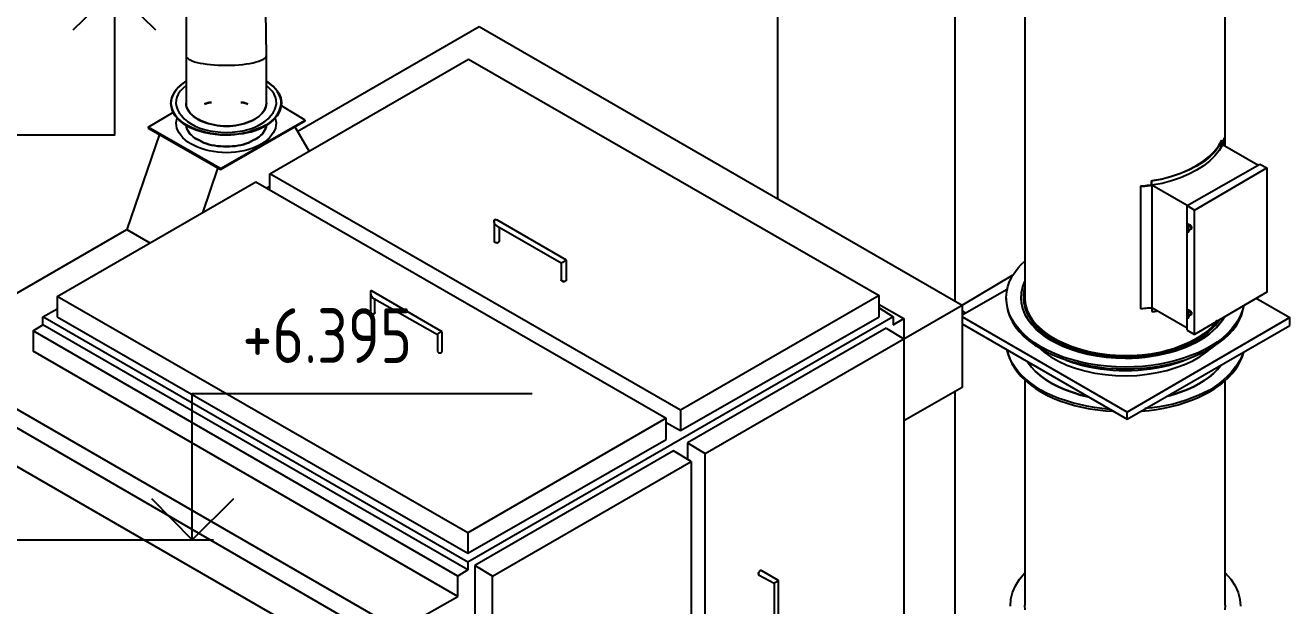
# Model space of a CAD drawing. Header units: metres. Extents: x 20 to 415, y 5 to 292.
# Drawn here: x 231.01 to 255.01, y 164.18 to 175.21 of the extents above; entities that cross this region are included whole.
import ezdxf

# ---------------------------------------------------------------- set-up
doc = ezdxf.new("R2010")
doc.units = ezdxf.units.M
for name, color, linetype in [('АРМАТУРА', 8, 'Continuous'), ('ВОЗДУХОВОДЫ', 7, 'Continuous'), ('ОБОЗНАЧЕНИЯ', 7, 'Continuous'), ('ОБОРУДОВАНИЕ', 8, 'Continuous')]:
    doc.layers.add(name, color=color, linetype=linetype)
doc.styles.add('GOST', font='isocpeur.ttf')

msp = doc.modelspace()

# ---------------------------------------------------------------- linework, layer by layer
at = {"layer": 'АРМАТУРА'}
for points in [[(253.739, 172.943), (253.744, 172.958), (253.749, 172.971), (253.754, 172.985), (253.758, 172.997), (253.762, 173.01), (253.766, 173.023), (253.769, 173.035), (253.771, 173.049), (253.772, 173.062), (253.773, 173.077)], [(253.773, 172.926), (253.773, 173.077)], [(252.382, 172.256), (252.573, 172.292), (252.756, 172.339), (252.928, 172.397), (253.088, 172.464), (253.234, 172.541), (253.366, 172.625), (253.482, 172.717), (253.582, 172.815), (253.662, 172.918), (253.722, 173.027)], [(253.739, 173.027), (253.675, 172.914), (253.592, 172.808), (253.492, 172.709), (253.376, 172.618), (253.245, 172.534), (253.1, 172.46), (252.941, 172.394), (252.771, 172.337), (252.59, 172.291), (252.398, 172.256)], [(253.739, 172.943), (253.675, 172.834), (253.592, 172.731), (253.492, 172.633), (253.376, 172.541), (253.245, 172.457), (253.1, 172.381), (252.941, 172.313), (252.771, 172.255), (252.59, 172.208), (252.398, 172.172)], [(253.722, 172.943), (253.727, 172.958), (253.733, 172.971), (253.738, 172.984), (253.743, 172.996), (253.748, 173.008), (253.753, 173.019), (253.758, 173.03), (253.763, 173.04), (253.768, 173.05), (253.773, 173.06)], [(253.739, 172.943), (253.739, 173.027)], [(254.41, 172.557), (253.739, 172.943)], [(253.069, 171.786), (254.443, 172.574)], [(253.203, 171.703), (254.577, 172.507)], [(254.443, 172.574), (254.577, 172.507)], [(254.577, 172.507), (254.577, 170.144)], [(252.398, 172.172), (252.374, 172.167), (252.35, 172.164), (252.327, 172.161), (252.305, 172.159), (252.283, 172.157), (252.262, 172.156), (252.241, 172.156), (252.221, 172.155), (252.2, 172.155), (252.18, 172.155)], [(252.18, 172.155), (252.18, 169.825)], [(252.382, 172.172), (252.366, 172.171), (252.349, 172.17), (252.332, 172.168), (252.314, 172.166), (252.296, 172.164), (252.277, 172.161), (252.257, 172.159), (252.237, 172.157), (252.217, 172.156), (252.197, 172.155)], [(252.382, 172.256), (252.382, 172.172)], [(252.398, 172.172), (252.398, 172.256)], [(252.398, 172.172), (252.398, 169.842)], [(253.069, 171.786), (252.398, 172.172)], [(253.069, 169.423), (253.069, 171.786)], [(253.069, 171.786), (253.203, 171.703)], [(253.203, 169.339), (253.203, 171.703)], [(253.086, 171.434), (253.069, 171.401)], [(253.069, 171.401), (253.102, 171.384)], [(253.136, 171.401), (253.086, 171.434)], [(253.086, 171.401), (253.086, 171.401), (253.086, 171.401)], [(253.102, 171.334), (253.098, 171.339), (253.094, 171.344), (253.091, 171.349), (253.089, 171.353), (253.088, 171.357), (253.087, 171.36), (253.086, 171.363), (253.086, 171.365), (253.086, 171.367), (253.086, 171.367), (253.086, 171.372), (253.086, 171.377), (253.086, 171.382), (253.086, 171.386), (253.086, 171.39), (253.086, 171.394), (253.086, 171.397), (253.086, 171.399), (253.086, 171.4), (253.086, 171.401)], [(253.102, 171.401), (253.107, 171.396), (253.112, 171.391), (253.117, 171.386), (253.121, 171.382), (253.125, 171.378), (253.129, 171.374), (253.132, 171.371), (253.134, 171.369), (253.135, 171.368), (253.136, 171.367), (253.136, 171.362), (253.136, 171.357), (253.135, 171.353), (253.135, 171.348), (253.134, 171.344), (253.132, 171.341), (253.13, 171.338), (253.127, 171.336), (253.124, 171.334), (253.119, 171.334)], [(253.136, 171.401), (253.102, 171.401)], [(253.136, 171.418), (253.119, 171.418)], [(253.153, 171.351), (253.153, 171.351), (253.153, 171.352), (253.153, 171.355), (253.153, 171.358), (253.153, 171.361), (253.153, 171.365), (253.153, 171.369), (253.153, 171.374), (253.153, 171.379), (253.153, 171.384), (253.152, 171.385), (253.151, 171.386), (253.149, 171.388), (253.147, 171.391), (253.144, 171.395), (253.142, 171.399), (253.14, 171.403), (253.138, 171.408), (253.136, 171.413), (253.136, 171.418)], [(253.102, 171.351), (253.069, 171.284)], [(253.102, 171.334), (253.069, 171.284)], [(253.086, 171.267), (253.119, 171.334)], [(253.119, 171.334), (253.102, 171.334)], [(253.119, 171.334), (253.153, 171.351)], [(254.577, 170.144), (253.203, 169.339)], [(252.398, 169.842), (252.374, 169.841), (252.35, 169.84), (252.327, 169.838), (252.305, 169.836), (252.283, 169.834), (252.262, 169.831), (252.241, 169.829), (252.221, 169.827), (252.2, 169.826), (252.18, 169.825)], [(252.398, 169.842), (252.398, 169.775)], [(253.069, 169.456), (252.398, 169.842)], [(252.398, 169.775), (252.408, 169.775), (252.418, 169.775), (252.428, 169.775), (252.439, 169.776), (252.449, 169.777), (252.459, 169.779), (252.469, 169.781), (252.479, 169.783), (252.489, 169.787), (252.499, 169.792)], [(253.086, 169.808), (253.069, 169.775)], [(253.086, 169.808), (253.069, 169.775)], [(253.069, 169.775), (253.102, 169.758)], [(253.102, 169.708), (253.069, 169.641)], [(253.102, 169.708), (253.069, 169.658)], [(253.136, 169.775), (253.086, 169.808)], [(253.102, 169.708), (253.098, 169.712), (253.094, 169.716), (253.091, 169.719), (253.089, 169.722), (253.088, 169.725), (253.087, 169.727), (253.086, 169.73), (253.086, 169.733), (253.086, 169.737), (253.086, 169.741), (253.086, 169.746), (253.086, 169.75), (253.086, 169.753), (253.086, 169.756), (253.086, 169.758), (253.086, 169.761), (253.086, 169.764), (253.086, 169.767), (253.086, 169.77), (253.086, 169.775)], [(253.086, 169.775), (253.086, 169.775), (253.086, 169.775)], [(253.086, 169.641), (253.119, 169.708)], [(253.102, 169.758), (253.136, 169.775)], [(253.102, 169.758), (253.107, 169.758), (253.112, 169.756), (253.117, 169.754), (253.121, 169.751), (253.125, 169.748), (253.129, 169.744), (253.132, 169.739), (253.134, 169.735), (253.135, 169.73), (253.136, 169.725), (253.136, 169.724), (253.136, 169.723), (253.135, 169.721), (253.135, 169.719), (253.134, 169.716), (253.132, 169.714), (253.13, 169.712), (253.127, 169.71), (253.124, 169.708), (253.119, 169.708)], [(253.119, 169.708), (253.102, 169.708)], [(253.153, 169.725), (253.153, 169.725), (253.153, 169.726), (253.153, 169.729), (253.153, 169.732), (253.153, 169.735), (253.153, 169.739), (253.153, 169.744), (253.153, 169.748), (253.153, 169.753), (253.153, 169.758), (253.152, 169.759), (253.151, 169.76), (253.149, 169.762), (253.146, 169.764), (253.142, 169.767), (253.138, 169.769), (253.134, 169.771), (253.129, 169.773), (253.124, 169.774), (253.119, 169.775)], [(253.119, 169.708), (253.153, 169.725)], [(253.069, 169.423), (253.203, 169.339)]]:
    msp.add_lwpolyline(points, dxfattribs=at)
at = {"layer": 'ВОЗДУХОВОДЫ'}
for points in [[(249.985, 178.391), (249.985, 170.026)], [(245.291, 176.848), (245.291, 171.92)], [(248.66, 169.976), (248.66, 176.848)], [(234.061, 175.86), (234.061, 174.636)], [(235.586, 174.636), (235.569, 175.893)], [(253.79, 172.909), (253.79, 175.91)], [(234.061, 174.636), (234.061, 174.116)], [(234.061, 174.636), (234.062, 174.626), (234.067, 174.616), (234.073, 174.606), (234.083, 174.596), (234.094, 174.586), (234.108, 174.576), (234.123, 174.565), (234.14, 174.555), (234.159, 174.545), (234.178, 174.535), (234.222, 174.521), (234.272, 174.507), (234.328, 174.495), (234.389, 174.484), (234.455, 174.475), (234.525, 174.467), (234.598, 174.46), (234.674, 174.455), (234.752, 174.453), (234.832, 174.452), (234.912, 174.453), (234.99, 174.456), (235.066, 174.461), (235.139, 174.468), (235.209, 174.477), (235.275, 174.488), (235.336, 174.501), (235.392, 174.516), (235.442, 174.533), (235.486, 174.552)], [(235.486, 174.552), (235.501, 174.558), (235.515, 174.564), (235.529, 174.571), (235.543, 174.579), (235.555, 174.588), (235.565, 174.597), (235.574, 174.606), (235.581, 174.616), (235.585, 174.626), (235.586, 174.636)], [(235.586, 174.116), (235.586, 174.636)], [(234.061, 174.15), (234.008, 174.114), (233.96, 174.076), (233.918, 174.036), (233.881, 173.995), (233.849, 173.953), (233.823, 173.91), (233.803, 173.866), (233.788, 173.821), (233.779, 173.776), (233.776, 173.731)], [(233.776, 173.731), (233.781, 173.671), (233.796, 173.613), (233.82, 173.556), (233.854, 173.501), (233.897, 173.448), (233.95, 173.398), (234.011, 173.35), (234.081, 173.306), (234.159, 173.265), (234.245, 173.228), (234.333, 173.2), (234.423, 173.176), (234.518, 173.157), (234.614, 173.143), (234.712, 173.134), (234.812, 173.13), (234.913, 173.133), (235.015, 173.141), (235.116, 173.156), (235.217, 173.178), (235.31, 173.201), (235.398, 173.229), (235.479, 173.263), (235.554, 173.301), (235.622, 173.343), (235.682, 173.389), (235.734, 173.438), (235.778, 173.489), (235.813, 173.542), (235.838, 173.597), (235.857, 173.657), (235.866, 173.717), (235.865, 173.776), (235.853, 173.835), (235.831, 173.892), (235.8, 173.948), (235.76, 174.002), (235.71, 174.054), (235.652, 174.103), (235.586, 174.15)], [(235.871, 173.748), (235.866, 173.687), (235.851, 173.628), (235.827, 173.569), (235.794, 173.513), (235.752, 173.458), (235.701, 173.407), (235.642, 173.36), (235.575, 173.316), (235.5, 173.278), (235.418, 173.245), (235.331, 173.212), (235.239, 173.185), (235.143, 173.163), (235.045, 173.146), (234.945, 173.136), (234.844, 173.131), (234.743, 173.133), (234.642, 173.141), (234.543, 173.156), (234.446, 173.178), (234.353, 173.201), (234.264, 173.229), (234.181, 173.263), (234.104, 173.301), (234.034, 173.343), (233.971, 173.389), (233.916, 173.438), (233.871, 173.489), (233.835, 173.542), (233.809, 173.597), (233.79, 173.657), (233.781, 173.717), (233.782, 173.776), (233.794, 173.835), (233.816, 173.892), (233.847, 173.948), (233.887, 174.002), (233.936, 174.054), (233.994, 174.103), (234.061, 174.15)], [(234.061, 174.066), (234.001, 174.014), (233.952, 173.96), (233.915, 173.904), (233.889, 173.846), (233.874, 173.787), (233.871, 173.728), (233.88, 173.669), (233.9, 173.61), (233.933, 173.552), (233.977, 173.496), (234.028, 173.438), (234.088, 173.386), (234.158, 173.339), (234.237, 173.297), (234.323, 173.261), (234.415, 173.232), (234.513, 173.208), (234.616, 173.192), (234.722, 173.181), (234.832, 173.178)], [(234.061, 174.116), (234.061, 173.731)], [(234.832, 173.178), (234.937, 173.181), (235.04, 173.192), (235.14, 173.208), (235.235, 173.232), (235.326, 173.261), (235.411, 173.297), (235.489, 173.339), (235.559, 173.386), (235.619, 173.438), (235.67, 173.496), (235.714, 173.552), (235.747, 173.61), (235.767, 173.669), (235.776, 173.728), (235.773, 173.787), (235.758, 173.846), (235.732, 173.904), (235.695, 173.96), (235.646, 174.014), (235.586, 174.066)], [(235.586, 174.15), (235.639, 174.114), (235.687, 174.077), (235.729, 174.04), (235.766, 174.001), (235.798, 173.961), (235.824, 173.92), (235.844, 173.879), (235.859, 173.836), (235.868, 173.792), (235.871, 173.748)], [(235.586, 173.731), (235.586, 174.116)], [(235.871, 173.731), (235.868, 173.681), (235.857, 173.632), (235.841, 173.585), (235.818, 173.539), (235.789, 173.494), (235.755, 173.451), (235.716, 173.409), (235.672, 173.369), (235.623, 173.331), (235.569, 173.295), (235.507, 173.262), (235.441, 173.232), (235.372, 173.207), (235.299, 173.185), (235.224, 173.167), (235.146, 173.153), (235.066, 173.141), (234.984, 173.134), (234.9, 173.129), (234.815, 173.127), (234.735, 173.129), (234.655, 173.135), (234.576, 173.145), (234.498, 173.157), (234.421, 173.173), (234.347, 173.193), (234.275, 173.214), (234.206, 173.239), (234.14, 173.266), (234.078, 173.295), (234.024, 173.331), (233.975, 173.369), (233.931, 173.409), (233.892, 173.451), (233.858, 173.494), (233.829, 173.539), (233.806, 173.585), (233.79, 173.632), (233.779, 173.681), (233.776, 173.731)], [(234.061, 173.731), (234.063, 173.696), (234.071, 173.662), (234.083, 173.63), (234.099, 173.598), (234.119, 173.567), (234.144, 173.538), (234.172, 173.509), (234.205, 173.481), (234.24, 173.455), (234.279, 173.429), (234.325, 173.405), (234.375, 173.383), (234.427, 173.363), (234.481, 173.346), (234.536, 173.331), (234.594, 173.318), (234.652, 173.308), (234.711, 173.301), (234.771, 173.296), (234.832, 173.295)], [(235.586, 173.731), (235.584, 173.696), (235.576, 173.662), (235.564, 173.63), (235.548, 173.598), (235.527, 173.567), (235.503, 173.538), (235.474, 173.509), (235.442, 173.481), (235.407, 173.455), (235.368, 173.429), (235.322, 173.405), (235.274, 173.383), (235.224, 173.363), (235.172, 173.346), (235.119, 173.331), (235.064, 173.318), (235.008, 173.308), (234.95, 173.301), (234.892, 173.296), (234.832, 173.295), (234.771, 173.296), (234.711, 173.301), (234.652, 173.308), (234.594, 173.318), (234.536, 173.331), (234.481, 173.346), (234.427, 173.363), (234.375, 173.383), (234.325, 173.405), (234.279, 173.429), (234.24, 173.455), (234.205, 173.481), (234.172, 173.509), (234.144, 173.538), (234.119, 173.567), (234.099, 173.598), (234.083, 173.63), (234.071, 173.662), (234.063, 173.696), (234.061, 173.731)], [(234.061, 173.731), (234.063, 173.696), (234.071, 173.662), (234.083, 173.63), (234.099, 173.598), (234.119, 173.567), (234.144, 173.538), (234.172, 173.509), (234.205, 173.481), (234.24, 173.455), (234.279, 173.429), (234.325, 173.405), (234.375, 173.383), (234.427, 173.363), (234.481, 173.346), (234.536, 173.331), (234.594, 173.318), (234.652, 173.308), (234.711, 173.301), (234.771, 173.296), (234.832, 173.295), (234.892, 173.296), (234.95, 173.301), (235.008, 173.308), (235.064, 173.318), (235.119, 173.331), (235.172, 173.346), (235.224, 173.363), (235.274, 173.383), (235.322, 173.405), (235.368, 173.429), (235.407, 173.455), (235.442, 173.481), (235.474, 173.509), (235.503, 173.538), (235.527, 173.567), (235.548, 173.598), (235.564, 173.63), (235.576, 173.662), (235.584, 173.696), (235.586, 173.731)], [(235.586, 173.731), (235.584, 173.696), (235.576, 173.662), (235.564, 173.63), (235.548, 173.598), (235.527, 173.567), (235.503, 173.538), (235.474, 173.509), (235.442, 173.481), (235.407, 173.455), (235.368, 173.429), (235.322, 173.405), (235.274, 173.383), (235.224, 173.363), (235.172, 173.346), (235.119, 173.331), (235.064, 173.318), (235.008, 173.308), (234.95, 173.301), (234.892, 173.296), (234.832, 173.295), (234.772, 173.296), (234.712, 173.301), (234.653, 173.308), (234.595, 173.318), (234.538, 173.331), (234.484, 173.346), (234.432, 173.363), (234.383, 173.383), (234.338, 173.405), (234.295, 173.429), (234.252, 173.455), (234.213, 173.481), (234.178, 173.509), (234.148, 173.538), (234.122, 173.567), (234.1, 173.598), (234.083, 173.63), (234.071, 173.662), (234.063, 173.696), (234.061, 173.731)], [(234.413, 173.714), (234.423, 173.719), (234.435, 173.724), (234.447, 173.729), (234.46, 173.733), (234.474, 173.737), (234.488, 173.741), (234.502, 173.743), (234.517, 173.746), (234.532, 173.747), (234.547, 173.748)], [(234.547, 173.748), (234.532, 173.747), (234.517, 173.746), (234.502, 173.743), (234.488, 173.741), (234.474, 173.737), (234.46, 173.733), (234.447, 173.729), (234.435, 173.724), (234.423, 173.719), (234.413, 173.714)], [(234.832, 173.295), (234.892, 173.296), (234.95, 173.301), (235.008, 173.308), (235.064, 173.318), (235.119, 173.331), (235.172, 173.346), (235.224, 173.363), (235.274, 173.383), (235.322, 173.405), (235.368, 173.429), (235.407, 173.455), (235.442, 173.481), (235.474, 173.509), (235.503, 173.538), (235.527, 173.567), (235.548, 173.598), (235.564, 173.63), (235.576, 173.662), (235.584, 173.696), (235.586, 173.731)], [(235.1, 173.748), (235.115, 173.747), (235.13, 173.746), (235.145, 173.743), (235.159, 173.741), (235.173, 173.737), (235.187, 173.733), (235.2, 173.729), (235.212, 173.724), (235.224, 173.719), (235.234, 173.714)], [(235.234, 173.714), (235.224, 173.719), (235.212, 173.724), (235.2, 173.729), (235.187, 173.733), (235.173, 173.737), (235.159, 173.741), (235.145, 173.743), (235.13, 173.746), (235.115, 173.747), (235.1, 173.748)], [(235.871, 173.731), (235.871, 173.731), (235.871, 173.731)], [(235.754, 173.446), (235.765, 173.4), (235.77, 173.354), (235.767, 173.307), (235.758, 173.26), (235.741, 173.213), (235.718, 173.167), (235.687, 173.122), (235.649, 173.077), (235.604, 173.034), (235.553, 172.993), (235.499, 172.959), (235.441, 172.927), (235.377, 172.898), (235.309, 172.872), (235.236, 172.849), (235.16, 172.829), (235.082, 172.813), (235, 172.802), (234.917, 172.795), (234.832, 172.792), (234.747, 172.795), (234.663, 172.802), (234.582, 172.813), (234.502, 172.829), (234.425, 172.849), (234.352, 172.872), (234.281, 172.898), (234.214, 172.927), (234.152, 172.959), (234.094, 172.993), (234.042, 173.034), (233.998, 173.077), (233.96, 173.122), (233.929, 173.167), (233.906, 173.213), (233.889, 173.26), (233.88, 173.307), (233.877, 173.354), (233.882, 173.4), (233.893, 173.446)], [(235.586, 173.312), (235.579, 173.277), (235.568, 173.243), (235.553, 173.211), (235.534, 173.18), (235.511, 173.15), (235.484, 173.122), (235.452, 173.096), (235.417, 173.071), (235.378, 173.048), (235.335, 173.027), (235.293, 173.003), (235.249, 172.982), (235.202, 172.964), (235.153, 172.949), (235.102, 172.937), (235.05, 172.927), (234.996, 172.919), (234.942, 172.914), (234.887, 172.91), (234.832, 172.909), (234.772, 172.91), (234.713, 172.914), (234.656, 172.919), (234.601, 172.927), (234.547, 172.937), (234.495, 172.949), (234.446, 172.964), (234.399, 172.982), (234.354, 173.003), (234.312, 173.027), (234.269, 173.048), (234.23, 173.071), (234.195, 173.096), (234.163, 173.122), (234.136, 173.15), (234.113, 173.18), (234.094, 173.211), (234.079, 173.243), (234.068, 173.277), (234.061, 173.312)], [(234.061, 173.312), (234.068, 173.277), (234.079, 173.243), (234.094, 173.211), (234.113, 173.18), (234.136, 173.15), (234.163, 173.122), (234.195, 173.096), (234.23, 173.071), (234.269, 173.048), (234.312, 173.027), (234.354, 173.003), (234.399, 172.982), (234.446, 172.964), (234.495, 172.949), (234.547, 172.937), (234.601, 172.927), (234.656, 172.919), (234.713, 172.914), (234.772, 172.91), (234.832, 172.909), (234.887, 172.91), (234.942, 172.914), (234.996, 172.919), (235.05, 172.927), (235.102, 172.937), (235.153, 172.949), (235.202, 172.964), (235.249, 172.982), (235.293, 173.003), (235.335, 173.027), (235.378, 173.048), (235.417, 173.071), (235.452, 173.096), (235.484, 173.122), (235.511, 173.15), (235.534, 173.18), (235.553, 173.211), (235.568, 173.243), (235.579, 173.277), (235.586, 173.312)], [(252.382, 172.256), (252.573, 172.292), (252.756, 172.339), (252.928, 172.397), (253.088, 172.464), (253.234, 172.541), (253.366, 172.625), (253.482, 172.717), (253.582, 172.815), (253.662, 172.918), (253.722, 173.027)], [(253.773, 173.06), (253.768, 173.051), (253.764, 173.042), (253.761, 173.034), (253.759, 173.026), (253.756, 173.018), (253.753, 173.011), (253.751, 173.003), (253.748, 172.995), (253.744, 172.986), (253.739, 172.976)], [(252.197, 172.155), (252.217, 172.156), (252.237, 172.157), (252.257, 172.159), (252.277, 172.161), (252.296, 172.164), (252.314, 172.166), (252.332, 172.168), (252.349, 172.17), (252.366, 172.171), (252.382, 172.172)], [(249.985, 170.026), (249.991, 169.941), (250.009, 169.856), (250.038, 169.772), (250.079, 169.69), (250.131, 169.609), (250.195, 169.532), (250.269, 169.457), (250.354, 169.385), (250.449, 169.318), (250.554, 169.255), (250.664, 169.197), (250.781, 169.145), (250.904, 169.098), (251.034, 169.056), (251.168, 169.021), (251.308, 168.991), (251.451, 168.968), (251.597, 168.951), (251.745, 168.94), (251.895, 168.937)], [(251.895, 168.937), (252.006, 168.938), (252.116, 168.943), (252.225, 168.951), (252.334, 168.963), (252.44, 168.979), (252.545, 168.998), (252.647, 169.022), (252.746, 169.051), (252.842, 169.084), (252.935, 169.121), (253.028, 169.158), (253.117, 169.197), (253.202, 169.24), (253.281, 169.285), (253.356, 169.333), (253.425, 169.383), (253.488, 169.436), (253.545, 169.491), (253.595, 169.548), (253.639, 169.607)], [(248.66, 163.757), (248.66, 168.266)], [(249.985, 168.468), (249.985, 164.193)], [(253.79, 164.193), (253.79, 168.468)], [(249.71, 164.179), (249.72, 164.308), (249.753, 164.437), (249.808, 164.565), (249.885, 164.691), (249.985, 164.813)], [(253.79, 164.813), (253.894, 164.691), (253.975, 164.565), (254.032, 164.437), (254.067, 164.308), (254.079, 164.179)], [(249.991, 164.104), (249.985, 164.193)], [(249.991, 164.104), (249.985, 164.193)], [(253.79, 164.193), (253.784, 164.104)], [(253.79, 164.193), (253.784, 164.104)]]:
    msp.add_lwpolyline(points, dxfattribs=at)
at = {"layer": 'ОБОЗНАЧЕНИЯ'}
for points in [[(232.703, 175.893), (232.703, 173.127), (226.166, 173.127)], [(233.491, 175.122), (232.703, 175.893), (231.915, 175.122)], [(234.178, 165.434), (234.178, 168.216), (240.631, 168.216)], [(233.407, 166.221), (234.178, 165.434), (234.966, 166.221)], [(230.574, 165.434), (234.58, 165.434)]]:
    msp.add_lwpolyline(points, dxfattribs=at)
at = {"layer": 'ОБОРУДОВАНИЕ'}
for points in [[(236.173, 173.194), (239.626, 175.189)], [(239.626, 175.189), (248.794, 169.892)], [(235.653, 172.39), (239.425, 174.569)], [(239.425, 174.569), (247.219, 170.077)], [(233.34, 173.278), (233.826, 173.563)], [(236.324, 173.412), (235.871, 173.68)], [(234.714, 172.49), (236.324, 173.412)], [(234.714, 172.474), (236.324, 173.396)], [(235.586, 173.312), (235.58, 173.282), (235.57, 173.252), (235.557, 173.222), (235.541, 173.193), (235.521, 173.165), (235.498, 173.138), (235.471, 173.112), (235.441, 173.088), (235.406, 173.065), (235.368, 173.044)], [(236.324, 173.396), (236.324, 173.412)], [(233.558, 173.144), (232.938, 171.334)], [(233.34, 173.278), (233.34, 173.261)], [(234.714, 172.49), (233.34, 173.278)], [(233.34, 173.261), (234.714, 172.474)], [(236.122, 173.295), (236.391, 172.826)], [(234.379, 171.652), (234.664, 172.49)], [(234.714, 172.474), (234.714, 172.49)], [(243.447, 167.898), (235.653, 172.39)], [(235.653, 172.088), (235.653, 172.39)], [(231.614, 170.06), (235.385, 172.239)], [(235.385, 172.239), (243.179, 167.747)], [(235.586, 172.122), (235.653, 172.155)], [(239.911, 171.485), (239.911, 171.49), (239.911, 171.495), (239.911, 171.499), (239.912, 171.504), (239.913, 171.508), (239.914, 171.511), (239.916, 171.514), (239.919, 171.516), (239.923, 171.518), (239.927, 171.518)], [(239.911, 171.485), (239.911, 171.116)], [(239.961, 171.401), (239.951, 171.407), (239.943, 171.414), (239.935, 171.423), (239.929, 171.433), (239.923, 171.443), (239.919, 171.453), (239.915, 171.462), (239.913, 171.471), (239.911, 171.479), (239.911, 171.485)], [(239.927, 171.518), (239.928, 171.522), (239.929, 171.525), (239.931, 171.526), (239.934, 171.525), (239.938, 171.525), (239.942, 171.523), (239.946, 171.521), (239.951, 171.52), (239.956, 171.519), (239.961, 171.518)], [(241.285, 170.747), (239.961, 171.518)], [(239.961, 171.401), (241.185, 170.697)], [(240.011, 171.116), (240.011, 171.384)], [(229.434, 169.306), (232.938, 171.334)], [(232.938, 171.334), (233.374, 171.082)], [(239.911, 171.116), (239.911, 171.111), (239.913, 171.106), (239.915, 171.101), (239.919, 171.097), (239.923, 171.093), (239.929, 171.089), (239.935, 171.087), (239.943, 171.084), (239.951, 171.083), (239.961, 171.082)], [(239.911, 171.116), (239.911, 171.111), (239.911, 171.108), (239.911, 171.105), (239.912, 171.103), (239.913, 171.101), (239.914, 171.1), (239.916, 171.1), (239.919, 171.099), (239.923, 171.099), (239.927, 171.099)], [(239.927, 171.099), (239.932, 171.095), (239.937, 171.091), (239.943, 171.088), (239.948, 171.086), (239.953, 171.085), (239.958, 171.084), (239.963, 171.083), (239.968, 171.083), (239.973, 171.082), (239.978, 171.082), (239.983, 171.087), (239.988, 171.091), (239.992, 171.094), (239.997, 171.097), (240.001, 171.099), (240.004, 171.102), (240.007, 171.104), (240.009, 171.108), (240.011, 171.111), (240.011, 171.116)], [(239.961, 171.082), (239.966, 171.083), (239.973, 171.084), (239.979, 171.087), (239.986, 171.089), (239.992, 171.093), (239.998, 171.097), (240.004, 171.101), (240.008, 171.106), (240.01, 171.111), (240.011, 171.116)], [(241.185, 170.697), (241.185, 170.697), (241.186, 170.699), (241.189, 170.701), (241.192, 170.703), (241.195, 170.705), (241.199, 170.708), (241.204, 170.71), (241.208, 170.712), (241.213, 170.713), (241.218, 170.714), (241.227, 170.718), (241.233, 170.722), (241.237, 170.725), (241.241, 170.728), (241.243, 170.73), (241.246, 170.733), (241.249, 170.736), (241.253, 170.739), (241.26, 170.743), (241.268, 170.747)], [(241.185, 170.697), (241.185, 170.378)], [(241.268, 170.747), (241.269, 170.747), (241.27, 170.747), (241.272, 170.747), (241.274, 170.747), (241.277, 170.747), (241.279, 170.747), (241.281, 170.747), (241.283, 170.747), (241.285, 170.747), (241.285, 170.747)], [(241.285, 170.378), (241.285, 170.747)], [(249.633, 170.026), (249.636, 170.102), (249.647, 170.177), (249.664, 170.251), (249.689, 170.325), (249.721, 170.397), (249.759, 170.468), (249.805, 170.537), (249.858, 170.604), (249.918, 170.669), (249.985, 170.73)], [(248.794, 169.892), (249.75, 170.462)], [(241.185, 170.378), (241.185, 170.373), (241.187, 170.368), (241.189, 170.364), (241.193, 170.359), (241.197, 170.355), (241.203, 170.352), (241.209, 170.349), (241.217, 170.347), (241.225, 170.345), (241.235, 170.345)], [(241.201, 170.362), (241.197, 170.362), (241.193, 170.362), (241.19, 170.362), (241.188, 170.363), (241.187, 170.364), (241.186, 170.365), (241.185, 170.367), (241.185, 170.37), (241.185, 170.374), (241.185, 170.378)], [(241.285, 170.378), (241.285, 170.374), (241.283, 170.37), (241.281, 170.367), (241.278, 170.364), (241.275, 170.362), (241.271, 170.359), (241.266, 170.356), (241.262, 170.353), (241.257, 170.349), (241.252, 170.345), (241.247, 170.345), (241.242, 170.345), (241.237, 170.345), (241.232, 170.346), (241.226, 170.347), (241.221, 170.349), (241.216, 170.351), (241.211, 170.353), (241.206, 170.357), (241.201, 170.362)], [(241.235, 170.345), (241.24, 170.345), (241.247, 170.347), (241.253, 170.349), (241.26, 170.352), (241.266, 170.355), (241.272, 170.359), (241.277, 170.364), (241.281, 170.368), (241.284, 170.373), (241.285, 170.378)], [(249.649, 170.194), (248.794, 169.708)], [(249.985, 170.345), (249.943, 170.239), (249.918, 170.132), (249.91, 170.026), (249.919, 169.921), (249.945, 169.817), (249.987, 169.715), (250.046, 169.616), (250.121, 169.519), (250.212, 169.427), (250.32, 169.339), (250.437, 169.257), (250.566, 169.183), (250.706, 169.116), (250.855, 169.057), (251.013, 169.006), (251.179, 168.964), (251.351, 168.93), (251.529, 168.906), (251.711, 168.892), (251.895, 168.887)], [(249.985, 170.345), (249.943, 170.239), (249.918, 170.132), (249.91, 170.026), (249.919, 169.921), (249.945, 169.817), (249.987, 169.715), (250.046, 169.616), (250.121, 169.519), (250.212, 169.427), (250.32, 169.339), (250.437, 169.257), (250.566, 169.183), (250.706, 169.116), (250.855, 169.057), (251.013, 169.006), (251.179, 168.964), (251.351, 168.93), (251.529, 168.906), (251.711, 168.892), (251.895, 168.887)], [(249.918, 170.026), (249.918, 170.057), (249.92, 170.089), (249.923, 170.121), (249.927, 170.153), (249.932, 170.186), (249.939, 170.218), (249.948, 170.251), (249.958, 170.283), (249.971, 170.314), (249.985, 170.345)], [(249.985, 170.211), (249.966, 170.115), (249.962, 170.018), (249.972, 169.922), (249.996, 169.827), (250.033, 169.733), (250.084, 169.641), (250.148, 169.552), (250.225, 169.466), (250.316, 169.384), (250.42, 169.306), (250.536, 169.234), (250.661, 169.169), (250.794, 169.111), (250.935, 169.061), (251.082, 169.019), (251.236, 168.983), (251.395, 168.956), (251.559, 168.936), (251.726, 168.924), (251.895, 168.92)], [(249.968, 170.026), (249.968, 170.046), (249.968, 170.066), (249.968, 170.086), (249.969, 170.106), (249.97, 170.125), (249.971, 170.144), (249.973, 170.161), (249.976, 170.179), (249.98, 170.195), (249.985, 170.211)], [(249.968, 170.026), (249.968, 170.046), (249.968, 170.066), (249.968, 170.086), (249.969, 170.106), (249.97, 170.125), (249.971, 170.144), (249.973, 170.161), (249.976, 170.179), (249.98, 170.195), (249.985, 170.211)], [(239.408, 165.568), (231.614, 170.06)], [(231.614, 170.06), (231.614, 169.674)], [(237.598, 170.16), (237.597, 170.161), (237.596, 170.162), (237.593, 170.164), (237.591, 170.165), (237.587, 170.167), (237.583, 170.168), (237.579, 170.168), (237.574, 170.167), (237.569, 170.165), (237.564, 170.16)], [(237.564, 170.16), (237.564, 170.16), (237.564, 170.159), (237.564, 170.156), (237.564, 170.154), (237.564, 170.15), (237.564, 170.146), (237.564, 170.142), (237.564, 170.137), (237.564, 170.132), (237.564, 170.127)], [(237.564, 170.127), (237.564, 169.758)], [(237.564, 170.127), (237.565, 170.121), (237.566, 170.113), (237.568, 170.105), (237.571, 170.095), (237.575, 170.085), (237.579, 170.075), (237.583, 170.065), (237.588, 170.057), (237.592, 170.049), (237.598, 170.043)], [(238.922, 169.389), (237.598, 170.16)], [(237.598, 170.043), (238.838, 169.339)], [(237.648, 169.758), (237.648, 170.026)], [(247.219, 170.077), (243.447, 167.898)], [(247.219, 169.674), (247.219, 170.077)], [(249.633, 170.026), (249.633, 169.993)], [(251.895, 168.719), (251.716, 168.723), (251.538, 168.735), (251.364, 168.755), (251.194, 168.782), (251.028, 168.817), (250.867, 168.86), (250.712, 168.91), (250.563, 168.968), (250.421, 169.033), (250.286, 169.104), (250.166, 169.182), (250.057, 169.263), (249.96, 169.348), (249.875, 169.436), (249.802, 169.528), (249.742, 169.622), (249.695, 169.72), (249.66, 169.82), (249.64, 169.922), (249.633, 170.026)], [(249.633, 169.993), (249.64, 169.888), (249.66, 169.784), (249.695, 169.683), (249.742, 169.584), (249.802, 169.488), (249.875, 169.395), (249.96, 169.307), (250.057, 169.223), (250.166, 169.144), (250.286, 169.071), (250.421, 168.999), (250.563, 168.934), (250.712, 168.877), (250.867, 168.827), (251.028, 168.784), (251.194, 168.749), (251.364, 168.721), (251.538, 168.701), (251.716, 168.689), (251.895, 168.685)], [(251.895, 168.887), (251.74, 168.89), (251.586, 168.9), (251.435, 168.918), (251.286, 168.942), (251.141, 168.973), (251, 169.01), (250.863, 169.053), (250.732, 169.103), (250.607, 169.159), (250.487, 169.222), (250.382, 169.289), (250.287, 169.36), (250.202, 169.435), (250.128, 169.512), (250.064, 169.593), (250.012, 169.676), (249.971, 169.761), (249.941, 169.848), (249.924, 169.937), (249.918, 170.026)], [(251.895, 168.92), (251.741, 168.924), (251.588, 168.934), (251.439, 168.951), (251.293, 168.974), (251.152, 169.004), (251.014, 169.04), (250.882, 169.081), (250.756, 169.128), (250.635, 169.181), (250.521, 169.239), (250.42, 169.305), (250.328, 169.375), (250.246, 169.448), (250.174, 169.523), (250.112, 169.601), (250.061, 169.682), (250.021, 169.764), (249.992, 169.85), (249.974, 169.937), (249.968, 170.026)], [(251.895, 168.92), (251.741, 168.924), (251.588, 168.934), (251.439, 168.951), (251.293, 168.974), (251.152, 169.004), (251.014, 169.04), (250.882, 169.081), (250.756, 169.128), (250.635, 169.181), (250.521, 169.239), (250.42, 169.305), (250.328, 169.375), (250.246, 169.448), (250.174, 169.523), (250.112, 169.601), (250.061, 169.682), (250.021, 169.764), (249.992, 169.85), (249.974, 169.937), (249.968, 170.026)], [(253.236, 169.255), (253.154, 169.211), (253.068, 169.169), (252.978, 169.13), (252.885, 169.094), (252.788, 169.061), (252.688, 169.031), (252.586, 169.005), (252.481, 168.983), (252.374, 168.966), (252.264, 168.954), (252.153, 168.941), (252.041, 168.933), (251.929, 168.93), (251.817, 168.931), (251.705, 168.937), (251.593, 168.946), (251.482, 168.96), (251.373, 168.977), (251.265, 168.997), (251.158, 169.021), (251.059, 169.047), (250.961, 169.077), (250.867, 169.11), (250.776, 169.145), (250.689, 169.184), (250.605, 169.226), (250.526, 169.271), (250.452, 169.318), (250.383, 169.369), (250.32, 169.423), (250.257, 169.475), (250.201, 169.529), (250.151, 169.586), (250.108, 169.645), (250.071, 169.706), (250.04, 169.768), (250.016, 169.832), (249.998, 169.896), (249.988, 169.961), (249.985, 170.026)], [(254.376, 170.026), (255.013, 169.658)], [(231.345, 169.674), (231.614, 169.825)], [(237.564, 169.758), (237.565, 169.753), (237.566, 169.748), (237.568, 169.744), (237.571, 169.739), (237.575, 169.735), (237.579, 169.732), (237.583, 169.729), (237.588, 169.726), (237.592, 169.725), (237.598, 169.725)], [(237.648, 169.758), (237.647, 169.753), (237.646, 169.748), (237.643, 169.744), (237.64, 169.739), (237.635, 169.735), (237.63, 169.732), (237.623, 169.729), (237.616, 169.726), (237.607, 169.725), (237.598, 169.725), (237.592, 169.725), (237.588, 169.726), (237.583, 169.729), (237.578, 169.732), (237.575, 169.735), (237.571, 169.739), (237.568, 169.744), (237.566, 169.748), (237.565, 169.753), (237.564, 169.758)], [(237.598, 169.725), (237.607, 169.725), (237.616, 169.726), (237.623, 169.729), (237.63, 169.732), (237.635, 169.735), (237.64, 169.739), (237.643, 169.744), (237.646, 169.748), (237.647, 169.753), (237.648, 169.758)], [(247.219, 169.909), (247.688, 169.641)], [(247.219, 169.842), (247.487, 169.674)], [(247.688, 169.255), (248.794, 169.892)], [(248.794, 169.892), (248.794, 168.333)], [(248.862, 169.741), (248.794, 169.792)], [(248.794, 169.725), (248.811, 169.725)], [(251.895, 168.685), (252.066, 168.689), (252.235, 168.699), (252.401, 168.717), (252.564, 168.742), (252.723, 168.773), (252.878, 168.812), (253.027, 168.858), (253.171, 168.911), (253.308, 168.971), (253.438, 169.037), (253.558, 169.105), (253.669, 169.178), (253.768, 169.255), (253.857, 169.336), (253.934, 169.421), (254, 169.509), (254.054, 169.601), (254.096, 169.696), (254.125, 169.793), (254.142, 169.892)], [(254.142, 169.892), (254.116, 169.797), (254.079, 169.704), (254.032, 169.612), (253.974, 169.523), (253.905, 169.436), (253.825, 169.352), (253.735, 169.271), (253.635, 169.194), (253.525, 169.122), (253.404, 169.054), (253.275, 168.992), (253.139, 168.936), (252.998, 168.886), (252.851, 168.842), (252.7, 168.805), (252.545, 168.774), (252.386, 168.75), (252.225, 168.733), (252.061, 168.722), (251.895, 168.719)], [(231.161, 169.406), (231.345, 169.524)], [(239.408, 165.015), (231.345, 169.674)], [(231.345, 169.524), (231.345, 169.674)], [(239.408, 164.864), (231.345, 169.524)], [(231.614, 169.674), (239.408, 165.182)], [(247.487, 169.674), (239.408, 165.015)], [(243.447, 167.512), (247.219, 169.674)], [(247.487, 169.674), (247.487, 169.524)], [(247.487, 169.524), (247.688, 169.641)], [(247.688, 169.641), (247.688, 169.255)], [(251.929, 167.864), (248.794, 169.674)], [(248.794, 169.54), (251.929, 167.73)], [(251.895, 168.887), (252.021, 168.889), (252.145, 168.896), (252.267, 168.908), (252.387, 168.925), (252.505, 168.945), (252.621, 168.97), (252.734, 168.998), (252.843, 169.03), (252.95, 169.066), (253.052, 169.104), (253.15, 169.147), (253.243, 169.193), (253.33, 169.242), (253.412, 169.295), (253.488, 169.352), (253.558, 169.411), (253.621, 169.473), (253.679, 169.538), (253.729, 169.605), (253.773, 169.674)], [(251.895, 168.887), (252.021, 168.889), (252.145, 168.896), (252.267, 168.908), (252.387, 168.925), (252.505, 168.945), (252.621, 168.97), (252.734, 168.998), (252.843, 169.03), (252.95, 169.066), (253.052, 169.104), (253.15, 169.147), (253.243, 169.193), (253.33, 169.242), (253.412, 169.295), (253.488, 169.352), (253.558, 169.411), (253.621, 169.473), (253.679, 169.538), (253.729, 169.605), (253.773, 169.674)], [(253.773, 169.674), (253.729, 169.605), (253.679, 169.538), (253.621, 169.473), (253.558, 169.411), (253.488, 169.352), (253.412, 169.295), (253.33, 169.242), (253.243, 169.193), (253.15, 169.147), (253.052, 169.104), (252.949, 169.066), (252.843, 169.03), (252.734, 168.998), (252.621, 168.97), (252.505, 168.945), (252.387, 168.925), (252.267, 168.908), (252.145, 168.896), (252.021, 168.889), (251.895, 168.887)], [(251.895, 168.92), (252.011, 168.922), (252.126, 168.928), (252.241, 168.938), (252.354, 168.951), (252.465, 168.968), (252.575, 168.989), (252.682, 169.013), (252.786, 169.04), (252.887, 169.071), (252.985, 169.104), (253.078, 169.146), (253.168, 169.191), (253.252, 169.238), (253.332, 169.287), (253.406, 169.339), (253.475, 169.393), (253.538, 169.449), (253.595, 169.506), (253.645, 169.564), (253.689, 169.624)], [(253.689, 169.624), (253.645, 169.564), (253.595, 169.506), (253.538, 169.449), (253.475, 169.393), (253.406, 169.339), (253.332, 169.287), (253.252, 169.238), (253.168, 169.191), (253.078, 169.146), (252.985, 169.104), (252.887, 169.071), (252.786, 169.04), (252.682, 169.013), (252.575, 168.989), (252.465, 168.968), (252.354, 168.951), (252.241, 168.938), (252.126, 168.928), (252.011, 168.922), (251.895, 168.92)], [(253.689, 169.624), (253.645, 169.564), (253.595, 169.506), (253.538, 169.449), (253.475, 169.393), (253.406, 169.339), (253.332, 169.287), (253.252, 169.238), (253.168, 169.191), (253.078, 169.146), (252.985, 169.104), (252.887, 169.071), (252.786, 169.04), (252.682, 169.013), (252.575, 168.989), (252.465, 168.968), (252.354, 168.951), (252.241, 168.938), (252.126, 168.928), (252.011, 168.922), (251.895, 168.92)], [(255.013, 169.658), (251.929, 167.864)], [(251.929, 167.73), (255.013, 169.507)], [(253.639, 169.607), (253.612, 169.568), (253.581, 169.529), (253.546, 169.491), (253.509, 169.454), (253.469, 169.419), (253.426, 169.384), (253.381, 169.35), (253.335, 169.318), (253.286, 169.286), (253.236, 169.255)], [(255.013, 169.507), (255.013, 169.658)], [(239.223, 164.746), (231.161, 169.406)], [(231.161, 169.406), (231.161, 169.021)], [(238.922, 169.389), (238.916, 169.389), (238.91, 169.388), (238.903, 169.385), (238.896, 169.383), (238.888, 169.379), (238.881, 169.375), (238.873, 169.37), (238.867, 169.366), (238.86, 169.361), (238.855, 169.356), (238.85, 169.355), (238.846, 169.354), (238.844, 169.352), (238.842, 169.35), (238.84, 169.348), (238.839, 169.345), (238.838, 169.343), (238.838, 169.341), (238.838, 169.34), (238.838, 169.339)], [(238.838, 169.339), (238.838, 169.021)], [(238.922, 169.021), (238.922, 169.389)], [(238.922, 169.389), (238.922, 169.389), (238.922, 169.389)], [(247.353, 169.456), (243.582, 167.277)], [(243.917, 167.076), (247.688, 169.255)], [(247.353, 169.456), (247.688, 169.255)], [(247.688, 169.255), (247.688, 162.048)], [(239.223, 164.361), (231.161, 169.021)], [(238.838, 169.021), (238.838, 169.016), (238.84, 169.011), (238.842, 169.006), (238.846, 169.002), (238.85, 168.998), (238.856, 168.994), (238.863, 168.991), (238.87, 168.989), (238.879, 168.988), (238.888, 168.987)], [(238.838, 169.021), (238.838, 169.016), (238.84, 169.011), (238.842, 169.006), (238.846, 169.002), (238.85, 168.998), (238.856, 168.994), (238.863, 168.991), (238.87, 168.989), (238.879, 168.988), (238.888, 168.987), (238.893, 168.988), (238.898, 168.989), (238.903, 168.991), (238.907, 168.994), (238.911, 168.998), (238.915, 169.002), (238.918, 169.006), (238.92, 169.011), (238.921, 169.016), (238.922, 169.021)], [(238.888, 168.987), (238.893, 168.988), (238.898, 168.989), (238.903, 168.991), (238.907, 168.994), (238.911, 168.998), (238.915, 169.002), (238.918, 169.006), (238.92, 169.011), (238.921, 169.016), (238.922, 169.021)], [(249.649, 169.054), (249.669, 168.964), (249.699, 168.876), (249.739, 168.788), (249.789, 168.703), (249.848, 168.621), (249.917, 168.54), (249.996, 168.462), (250.083, 168.388), (250.18, 168.317), (250.286, 168.25), (250.401, 168.187), (250.523, 168.129), (250.651, 168.077), (250.786, 168.031), (250.925, 167.99), (251.07, 167.955), (251.218, 167.927), (251.369, 167.905), (251.522, 167.889), (251.678, 167.881)], [(251.594, 167.914), (251.449, 167.931), (251.305, 167.953), (251.163, 167.978), (251.025, 168.008), (250.89, 168.042), (250.759, 168.081), (250.632, 168.124), (250.511, 168.172), (250.395, 168.225), (250.286, 168.283), (250.185, 168.35), (250.091, 168.418), (250.006, 168.488), (249.929, 168.561), (249.861, 168.635), (249.801, 168.712), (249.75, 168.79), (249.707, 168.87), (249.674, 168.953), (249.649, 169.037)], [(250.236, 169.104), (250.35, 169.004), (250.48, 168.912), (250.623, 168.83), (250.78, 168.758), (250.948, 168.696), (251.127, 168.645), (251.314, 168.604), (251.508, 168.575), (251.708, 168.557), (251.912, 168.551)], [(251.912, 168.551), (252.112, 168.562), (252.307, 168.583), (252.496, 168.615), (252.679, 168.657), (252.853, 168.709), (253.018, 168.77), (253.172, 168.84), (253.313, 168.92), (253.442, 169.008), (253.555, 169.104)], [(252.197, 167.881), (252.342, 167.894), (252.484, 167.913), (252.624, 167.937), (252.76, 167.967), (252.893, 168.002), (253.021, 168.043), (253.146, 168.088), (253.265, 168.137), (253.379, 168.191), (253.488, 168.25), (253.59, 168.312), (253.685, 168.378), (253.772, 168.447), (253.851, 168.52), (253.922, 168.595), (253.984, 168.673), (254.037, 168.753), (254.082, 168.835), (254.116, 168.919), (254.142, 169.004)], [(254.125, 168.987), (254.096, 168.912), (254.059, 168.837), (254.014, 168.762), (253.961, 168.689), (253.901, 168.616), (253.833, 168.545), (253.758, 168.476), (253.675, 168.41), (253.585, 168.345), (253.488, 168.283), (253.385, 168.229), (253.277, 168.179), (253.164, 168.132), (253.047, 168.089), (252.926, 168.051), (252.801, 168.016), (252.672, 167.987), (252.539, 167.963), (252.403, 167.944), (252.264, 167.931)], [(250.035, 168.82), (250.102, 168.726), (250.183, 168.639), (250.276, 168.557), (250.38, 168.48), (250.496, 168.409), (250.622, 168.344), (250.756, 168.285), (250.9, 168.233), (251.05, 168.188), (251.208, 168.149)], [(251.208, 168.149), (251.05, 168.188), (250.9, 168.233), (250.756, 168.285), (250.622, 168.344), (250.496, 168.409), (250.38, 168.48), (250.276, 168.557), (250.183, 168.639), (250.102, 168.726), (250.035, 168.82)], [(250.772, 168.853), (250.874, 168.815), (250.979, 168.781), (251.087, 168.75), (251.197, 168.724), (251.309, 168.702), (251.423, 168.684), (251.539, 168.67), (251.656, 168.66), (251.775, 168.654), (251.895, 168.652)], [(251.895, 168.652), (252.016, 168.654), (252.134, 168.66), (252.252, 168.67), (252.368, 168.684), (252.482, 168.702), (252.594, 168.724), (252.704, 168.75), (252.812, 168.781), (252.917, 168.815), (253.018, 168.853)], [(252.7, 168.166), (252.829, 168.204), (252.953, 168.246), (253.071, 168.294), (253.184, 168.346), (253.291, 168.403), (253.39, 168.464), (253.482, 168.53), (253.566, 168.6), (253.641, 168.674), (253.706, 168.752)], [(253.706, 168.752), (253.641, 168.674), (253.566, 168.6), (253.482, 168.53), (253.39, 168.464), (253.291, 168.403), (253.184, 168.346), (253.071, 168.294), (252.953, 168.246), (252.829, 168.204), (252.7, 168.166)], [(248.794, 168.333), (247.688, 167.696)], [(238.1, 163.724), (230.625, 168.048)], [(243.447, 167.898), (243.447, 167.512)], [(251.929, 167.73), (251.929, 167.864)], [(230.507, 167.764), (237.799, 163.54)], [(243.179, 167.747), (239.408, 165.568)], [(243.179, 167.344), (243.179, 167.747)], [(243.179, 167.663), (243.447, 167.512)], [(239.408, 165.182), (243.179, 167.344)], [(230.39, 167.093), (236.223, 163.724)], [(243.313, 167.127), (239.542, 164.948)], [(243.649, 166.925), (243.313, 167.127)], [(243.582, 167.277), (243.582, 166.959)], [(243.582, 167.277), (243.917, 167.076)], [(243.917, 159.869), (243.917, 167.076)], [(239.877, 164.746), (243.649, 166.925)], [(243.649, 166.925), (243.649, 159.701)], [(239.408, 165.568), (239.408, 165.182)], [(239.408, 165.015), (239.408, 164.864)], [(239.542, 164.948), (239.542, 157.723)], [(239.877, 164.746), (239.542, 164.948)], [(239.408, 164.864), (239.223, 164.746)], [(239.223, 164.361), (239.223, 164.746)], [(239.877, 157.539), (239.877, 164.746)], [(244.99, 164.847), (244.984, 164.851), (244.98, 164.853), (244.975, 164.854), (244.97, 164.854), (244.967, 164.853), (244.963, 164.852), (244.96, 164.85), (244.958, 164.849), (244.956, 164.847), (244.956, 164.847), (244.951, 164.842), (244.946, 164.837), (244.941, 164.832), (244.937, 164.827), (244.933, 164.822), (244.93, 164.817), (244.927, 164.812), (244.924, 164.807), (244.923, 164.802), (244.922, 164.797)], [(244.922, 164.797), (244.923, 164.792), (244.924, 164.788), (244.926, 164.785), (244.928, 164.782), (244.931, 164.78), (244.933, 164.777), (244.936, 164.775), (244.938, 164.772), (244.939, 164.768), (244.939, 164.763)], [(244.99, 164.847), (244.984, 164.851), (244.979, 164.853), (244.974, 164.854), (244.969, 164.853), (244.964, 164.851), (244.959, 164.848), (244.954, 164.844), (244.949, 164.84), (244.944, 164.835), (244.939, 164.83), (244.935, 164.821), (244.931, 164.812), (244.929, 164.804), (244.927, 164.797), (244.927, 164.79), (244.927, 164.784), (244.929, 164.779), (244.931, 164.773), (244.935, 164.768), (244.939, 164.763)], [(244.939, 164.763), (245.224, 164.612)], [(245.308, 164.663), (244.99, 164.847)], [(245.224, 164.612), (245.241, 164.629), (245.246, 164.63), (245.253, 164.631), (245.259, 164.633), (245.266, 164.636), (245.272, 164.64), (245.278, 164.644), (245.284, 164.648), (245.288, 164.653), (245.29, 164.658), (245.291, 164.663)], [(245.291, 164.663), (245.296, 164.663), (245.299, 164.663), (245.302, 164.663), (245.304, 164.663), (245.306, 164.663), (245.307, 164.663), (245.307, 164.663), (245.308, 164.663), (245.308, 164.663), (245.308, 164.663)], [(245.308, 163.137), (245.308, 164.663)], [(245.224, 164.612), (245.224, 163.188)], [(238.1, 163.724), (239.223, 164.361)]]:
    msp.add_lwpolyline(points, dxfattribs=at)

# ---------------------------------------------------------------- texts
at = {"layer": 'ОБОЗНАЧЕНИЯ', "style": 'GOST', "width": 0.8}
msp.add_text('+6.395', height=1.0398, dxfattribs=at).set_placement((235.134, 168.797))

doc.saveas('drawing.dxf')
